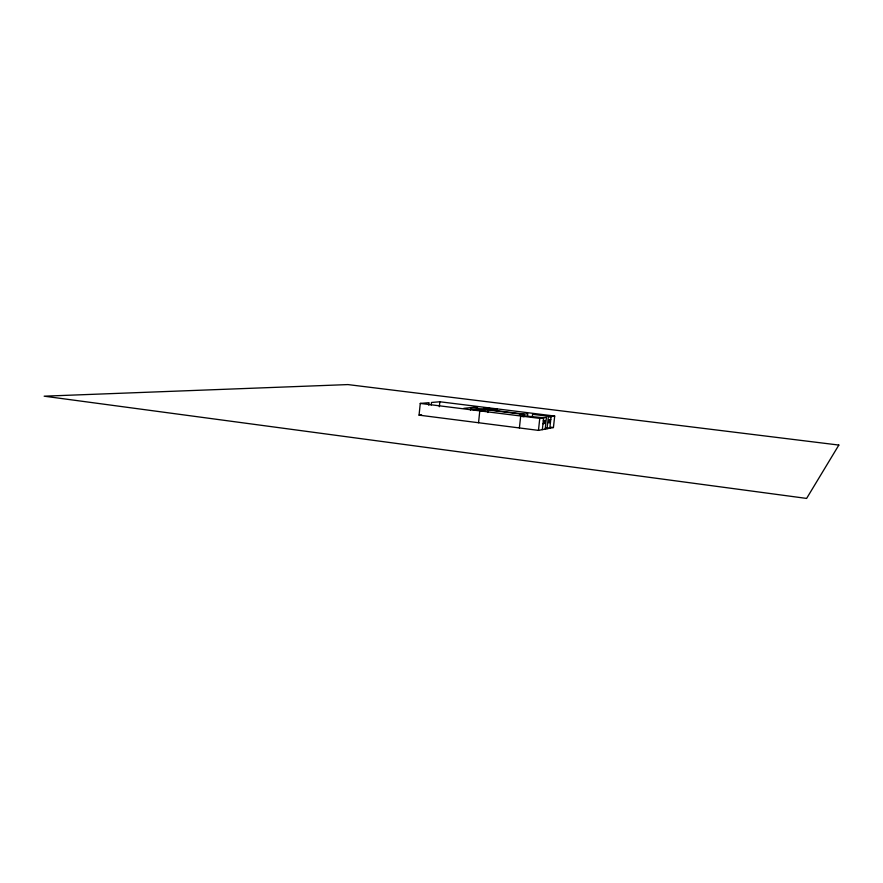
<?xml version="1.0" encoding="UTF-8"?>
<svg xmlns="http://www.w3.org/2000/svg" width="883" height="883" viewBox="0 0 883 883"><rect width="100%" height="100%" fill="white"/><g stroke="black" fill="none" stroke-linecap="round" stroke-linejoin="round"><path stroke-width="1.32" d="M431.224 405.01L431.478 402.471L439.844 401.765L554.69 416.048L553.431 427.538L538.464 430.385L419.061 415.142L420.264 403.421L429.039 402.681L428.774 405.231M439.326 406.754L439.844 401.765M470.462 410.198L470.727 407.626L483.741 409.248M477.239 409.447L477.504 406.92L463.73 408.354M478.542 422.736L479.789 410.871L488.078 409.922L523.343 414.326L523.067 416.919M487.802 412.504L488.078 409.922M496.809 411.412L497.074 408.884L489.16 409.8L524.336 414.182L527.758 413.708L527.482 416.279M519.403 427.946L520.694 415.992M524.061 416.776L524.336 414.182M532.294 416.886L532.57 414.315L534.48 414.039M538.464 430.385L539.767 418.387L546.456 417.339L545.175 429.105M542.339 429.646L543.619 417.78L522.725 415.705M543.928 423.553L544.248 420.595M547.052 428.752L548.321 417.041L554.69 416.048M549.524 422.582L549.844 419.668M542.979 423.719L544.877 423.387L545.197 420.44L543.299 420.75M550.44 422.427L548.608 422.736L548.928 419.822L550.76 419.524M519.833 414.811L523.343 414.326M419.061 415.142L421.577 414.867M483.906 407.714L490.319 408.509L476.941 410.01L470.33 409.182M532.57 414.315L551.08 416.61L549.811 428.233L545.849 427.725M420.264 403.421L539.767 418.387M550.815 427.206L553.431 427.538M838.85 445.065L806.609 498.42L44.15 396.18L347.902 384.58L838.85 445.065"/></g></svg>
